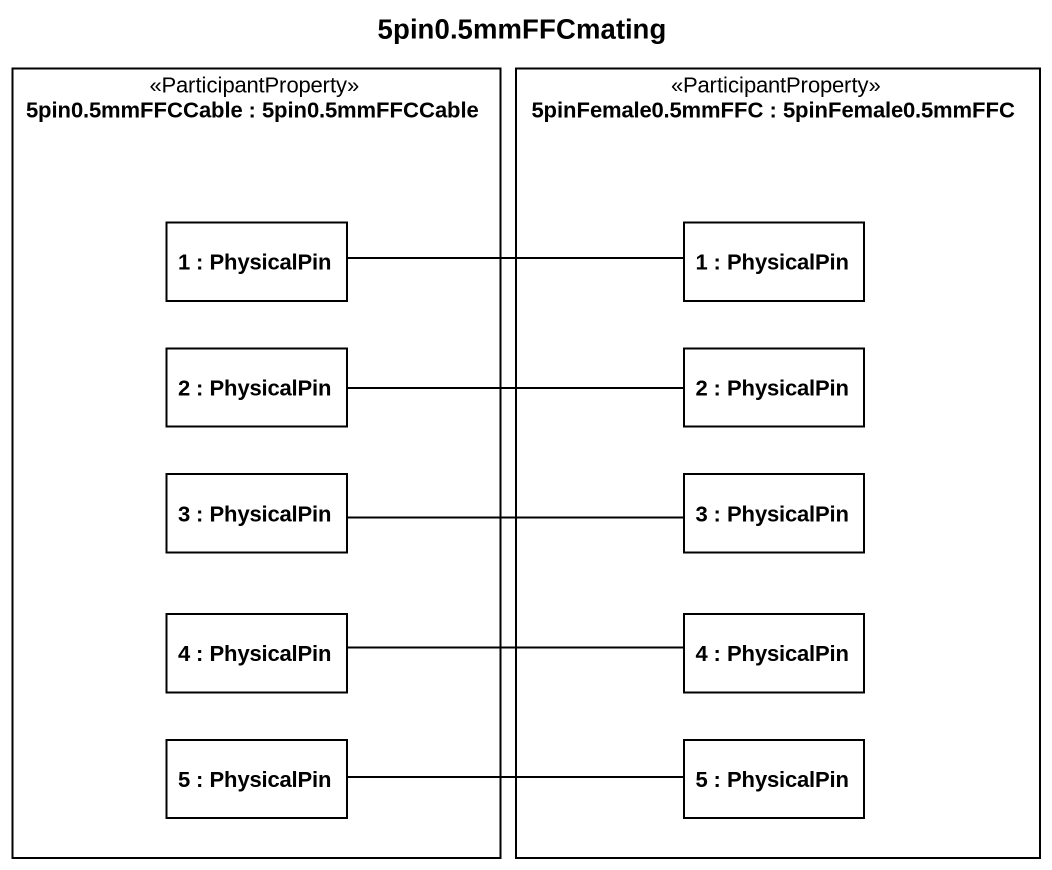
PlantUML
@startuml
title 5pin0.5mmFFCmating
rectangle "5pin0.5mmFFCCable : 5pin0.5mmFFCCable" as p5pin0_5mmFFCCable <<ParticipantProperty>> {
  rectangle "1 : PhysicalPin" as p1
  rectangle "2 : PhysicalPin" as p2
  rectangle "3 : PhysicalPin" as p3
  rectangle "4 : PhysicalPin" as p4
  rectangle "5 : PhysicalPin" as p5
}
rectangle "5pinFemale0.5mmFFC : 5pinFemale0.5mmFFC" as p5pinFemale0_5mmFFC <<ParticipantProperty>> {
  rectangle "1 : PhysicalPin" as p1_2
  rectangle "2 : PhysicalPin" as p2_2
  rectangle "3 : PhysicalPin" as p3_2
  rectangle "4 : PhysicalPin" as p4_2
  rectangle "5 : PhysicalPin" as p5_2
}
p1 -right- p1_2
p2 -right- p2_2
p3 -right- p3_2
p4 -right- p4_2
p5 -right- p5_2
@enduml
